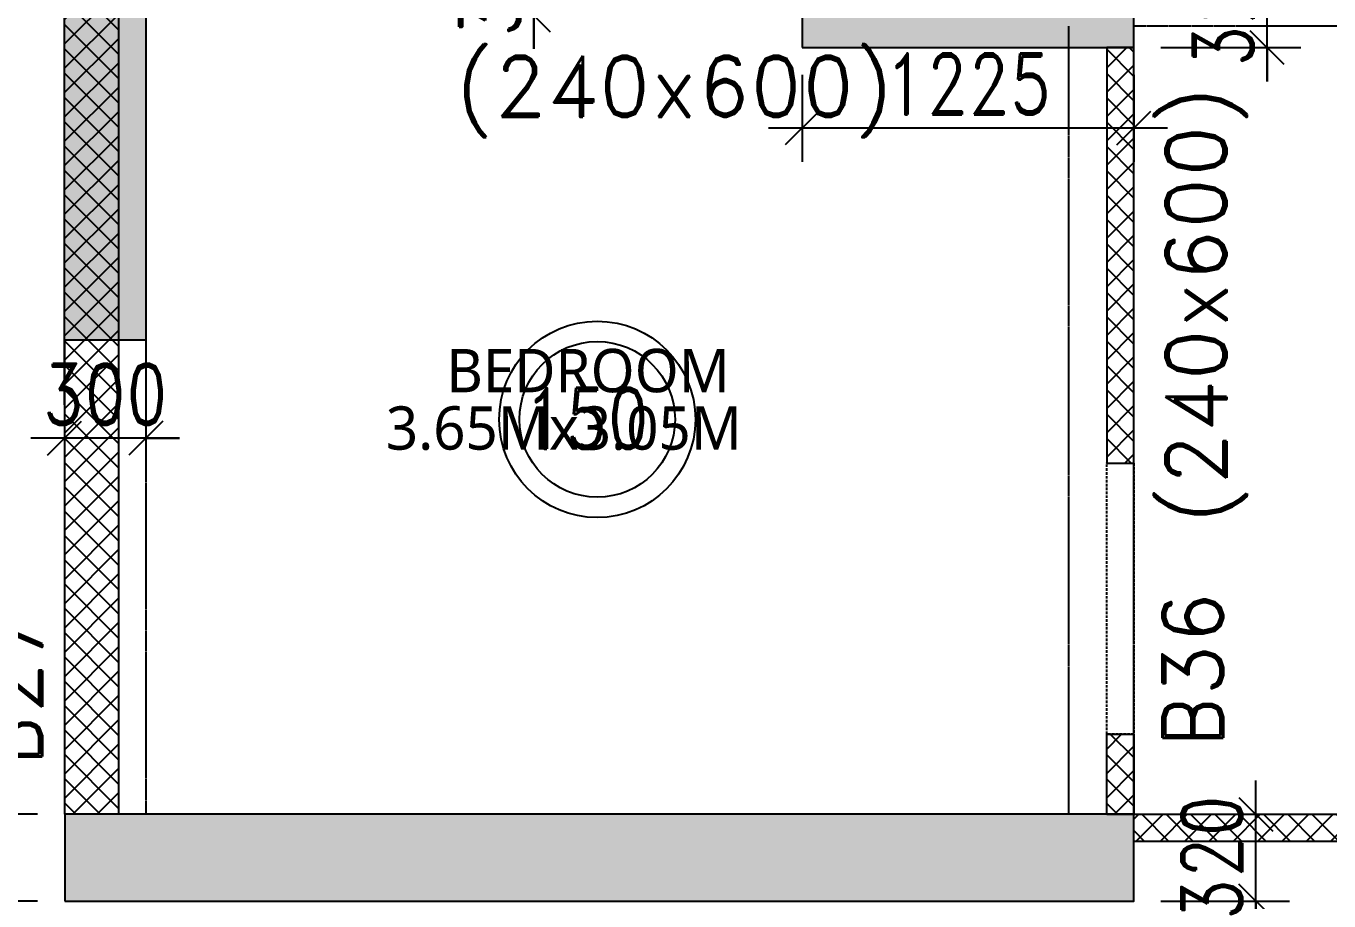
# Model space of a CAD drawing. Header units: millimetres. Extents: x 2061841 to 105821645, y -77612 to 48520811.
# Drawn here: x 105423517 to 105428330, y 48441357 to 48444586 of the extents above; entities that cross this region are included whole.
import ezdxf

# ---------------------------------------------------------------- set-up
doc = ezdxf.new("R2010")
doc.units = ezdxf.units.MM
doc.header["$LTSCALE"] = 10
doc.header["$MEASUREMENT"] = 0
doc.linetypes.add('$0$HIDDEN', pattern=[0.375, 0.25, -0.125])
doc.linetypes.add('HIDDEN2', pattern=[4.7625, 3.175, -1.5875])
for name, color, linetype in [('A-ANNO-LABL', 140, 'Continuous'), ('A-ELEV-HIDN', 54, 'HIDDEN2'), ('A-WALL', 3, 'Continuous'), ('A-WALL-PATT', 54, 'Continuous'), ('AS-COLS', 2, 'Continuous'), ('S-BEAM', 4, 'Continuous'), ('S-BEAMNO.', 4, 'Continuous'), ('S-OPENING', 6, 'Continuous'), ('S-slab thk.', 2, 'Continuous')]:
    doc.layers.add(name, color=color, linetype=linetype)
doc.layers.add('S-STRCOL HATCH', color=33, linetype='Continuous', lineweight=9)
doc.styles.add('200', font='romand.shx', dxfattribs={"width": 0.8, "height": 225})
doc.styles.add('Lucida SU', font='l_10646.ttf')
doc.styles.add('RD', font='romand.shx', dxfattribs={"width": 0.9, "height": 225})
doc.dimstyles.new('GR1', dxfattribs={"dimtxt": 225, "dimasz": 125, "dimexe": 125, "dimexo": 100, "dimgap": 50, "dimtad": 1, "dimdec": 0, "dimzin": 3, "dimdsep": 46, "dimtxsty": '200', "dimblk1": 'OBLIQUE', "dimblk2": 'OBLIQUE', "dimsah": 1, "dimcen": 0.0625, "dimdle": 125, "dimclrd": 3, "dimclre": 3, "dimclrt": 2, "dimadec": 0, "dimazin": 0, "dimtfac": 1, "dimtdec": 0, "dimtix": 1, "dimtmove": 0, "dimatfit": 3, "dimfxl": 1, "dimtolj": 1, "dimtzin": 0, "dimarcsym": 0})
pattern_1 = [(135, (101601549.94, 48122568.903), (-44.9012806, -44.9012806), []), (225, (101601549.94, 48122568.903), (44.9012806, -44.9012806), [])]

# ---------------------------------------------------------------- blocks, each defined once
blk = doc.blocks.new('_Oblique')
at = {"color": 0, "linetype": 'ByBlock', "lineweight": -2}
blk.add_line((-0.5, -0.5), (0.5, 0.5), dxfattribs=at)
blk = doc.blocks.new('*D775')
at = {"layer": 'AS-COLS', "color": 3, "lineweight": -2, "transparency": 16777216}
for p, q in [((102665101.4, 48542396.3), (102665101.4, 48542966.3)), ((102665101.4, 48542841.3), (102665101.4, 48542966.3)), ((102664708.9, 48542841.3), (102665226.4, 48542841.3)), ((102664708.9, 48542521.3), (102665226.4, 48542521.3)), ((102665101.4, 48542521.3), (102665101.4, 48542396.3))]:
    blk.add_line(p, q, dxfattribs=at)
at = {"layer": 'Defpoints', "color": 0, "transparency": 16777216}
for p in [(102664608.9, 48542841.3), (102665101.4, 48542841.3), (102664608.9, 48542521.3)]:
    blk.add_point(p, dxfattribs=at)
at = {"layer": 'AS-COLS', "color": 3, "linetype": 'ByBlock', "lineweight": -2, "transparency": 16777216, "xscale": 125, "yscale": 125, "zscale": 125}
for p, rotation in [((102665101.4, 48542841.3), 270), ((102665101.4, 48542521.3), 90)]:
    blk.add_blockref('_Oblique', p, dxfattribs=dict(at, rotation=rotation))
at = {"layer": 'AS-COLS', "color": 2, "transparency": 16777216, "insert": (102664938.9, 48542681.3), "char_height": 225, "attachment_point": 5, "rotation": 90, "style": '200'}
blk.add_mtext('\\A1;320', dxfattribs=at)
blk = doc.blocks.new('*D776')
at = {"layer": 'AS-COLS', "color": 3, "lineweight": -2, "transparency": 16777216}
for p, q in [((102663383.9, 48542421.3), (102663383.9, 48542099.6)), ((102664608.9, 48542421.3), (102664608.9, 48542099.6)), ((102663258.9, 48542224.6), (102664733.9, 48542224.6))]:
    blk.add_line(p, q, dxfattribs=at)
at = {"layer": 'Defpoints', "color": 0, "transparency": 16777216}
for p in [(102663383.9, 48542521.3), (102664608.9, 48542521.3), (102664608.9, 48542224.6)]:
    blk.add_point(p, dxfattribs=at)
at = {"layer": 'AS-COLS', "color": 3, "linetype": 'ByBlock', "lineweight": -2, "transparency": 16777216, "xscale": 125, "yscale": 125, "zscale": 125, "rotation": 180}
blk.add_blockref('_Oblique', (102663383.9, 48542224.6), dxfattribs=at)
at = {"layer": 'AS-COLS', "color": 3, "linetype": 'ByBlock', "lineweight": -2, "transparency": 16777216, "xscale": 125, "yscale": 125, "zscale": 125}
blk.add_blockref('_Oblique', (102664608.9, 48542224.6), dxfattribs=at)
at = {"layer": 'AS-COLS', "color": 2, "transparency": 16777216, "insert": (102663996.4, 48542387.1), "char_height": 225, "attachment_point": 5, "style": '200'}
blk.add_mtext('\\A1;1225', dxfattribs=at)
blk = doc.blocks.new('*D778')
at = {"layer": 'AS-COLS', "color": 3, "lineweight": -2, "transparency": 16777216}
for p, q in [((102662392.1, 48542516.3), (102662392.1, 48543066.3)), ((102662392.1, 48542941.3), (102662392.1, 48543066.3)), ((102662198.8, 48542941.3), (102662517.1, 48542941.3)), ((102662198.8, 48542641.3), (102662517.1, 48542641.3)), ((102662392.1, 48542641.3), (102662392.1, 48542516.3))]:
    blk.add_line(p, q, dxfattribs=at)
at = {"layer": 'Defpoints', "color": 0, "transparency": 16777216}
for p in [(102662098.8, 48542941.3), (102662392.1, 48542941.3), (102662098.8, 48542641.3)]:
    blk.add_point(p, dxfattribs=at)
at = {"layer": 'AS-COLS', "color": 3, "linetype": 'ByBlock', "lineweight": -2, "transparency": 16777216, "xscale": 125, "yscale": 125, "zscale": 125}
for p, rotation in [((102662392.1, 48542941.3), 270), ((102662392.1, 48542641.3), 90)]:
    blk.add_blockref('_Oblique', p, dxfattribs=dict(at, rotation=rotation))
at = {"layer": 'AS-COLS', "color": 2, "transparency": 16777216, "insert": (102662229.6, 48542791.3), "char_height": 225, "attachment_point": 5, "rotation": 90, "style": '200'}
blk.add_mtext('\\A1;300', dxfattribs=at)
blk = doc.blocks.new('*D779')
at = {"layer": 'AS-COLS', "color": 3, "lineweight": -2, "transparency": 16777216}
for p, q in [((102660659.3, 48541341.7), (102660659.3, 48540954.4)), ((102660959.3, 48541341.7), (102660959.3, 48540954.4)), ((102661084.3, 48541079.4), (102660534.3, 48541079.4)), ((102660659.3, 48541079.4), (102660534.3, 48541079.4)), ((102660959.3, 48541079.4), (102661084.3, 48541079.4))]:
    blk.add_line(p, q, dxfattribs=at)
at = {"layer": 'Defpoints', "color": 0, "transparency": 16777216}
for p in [(102660659.3, 48541441.7), (102660959.3, 48541441.7), (102660659.3, 48541079.4)]:
    blk.add_point(p, dxfattribs=at)
at = {"layer": 'AS-COLS', "color": 3, "linetype": 'ByBlock', "lineweight": -2, "transparency": 16777216, "xscale": 125, "yscale": 125, "zscale": 125}
blk.add_blockref('_Oblique', (102660659.3, 48541079.4), dxfattribs=at)
at = {"layer": 'AS-COLS', "color": 3, "linetype": 'ByBlock', "lineweight": -2, "transparency": 16777216, "xscale": 125, "yscale": 125, "zscale": 125, "rotation": 180}
blk.add_blockref('_Oblique', (102660959.3, 48541079.4), dxfattribs=at)
at = {"layer": 'AS-COLS', "color": 2, "transparency": 16777216, "insert": (102660809.3, 48541241.9), "char_height": 225, "attachment_point": 5, "style": '200'}
blk.add_mtext('\\A1;300', dxfattribs=at)
blk = doc.blocks.new('*D797')
at = {"layer": 'AS-COLS', "color": 3, "lineweight": -2, "transparency": 16777216}
for p, q in [((102660412.3, 48539246.3), (102660412.3, 48539816.3)), ((102660412.3, 48539691.3), (102660412.3, 48539816.3)), ((102660559.8, 48539691.3), (102660287.3, 48539691.3)), ((102660559.8, 48539371.3), (102660287.3, 48539371.3)), ((102660412.3, 48539371.3), (102660412.3, 48539246.3))]:
    blk.add_line(p, q, dxfattribs=at)
at = {"layer": 'Defpoints', "color": 0, "transparency": 16777216}
for p in [(102660412.3, 48539691.3), (102660659.8, 48539691.3), (102660659.8, 48539371.3)]:
    blk.add_point(p, dxfattribs=at)
at = {"layer": 'AS-COLS', "color": 3, "linetype": 'ByBlock', "lineweight": -2, "transparency": 16777216, "xscale": 125, "yscale": 125, "zscale": 125}
for p, rotation in [((102660412.3, 48539691.3), 270), ((102660412.3, 48539371.3), 90)]:
    blk.add_blockref('_Oblique', p, dxfattribs=dict(at, rotation=rotation))
at = {"layer": 'AS-COLS', "color": 2, "transparency": 16777216, "insert": (102660249.8, 48539531.3), "char_height": 225, "attachment_point": 5, "rotation": 90, "style": '200'}
blk.add_mtext('\\A1;320', dxfattribs=at)
blk = doc.blocks.new('*D799')
at = {"layer": 'AS-COLS', "color": 3, "lineweight": -2, "transparency": 16777216}
for p, q in [((102665059.6, 48539246.3), (102665059.6, 48539816.3)), ((102665059.6, 48539691.3), (102665059.6, 48539816.3)), ((102664708.8, 48539691.3), (102665184.6, 48539691.3)), ((102664708.8, 48539371.3), (102665184.6, 48539371.3)), ((102665059.6, 48539371.3), (102665059.6, 48539246.3))]:
    blk.add_line(p, q, dxfattribs=at)
at = {"layer": 'Defpoints', "color": 0, "transparency": 16777216}
for p in [(102664608.8, 48539691.3), (102665059.6, 48539691.3), (102664608.8, 48539371.3)]:
    blk.add_point(p, dxfattribs=at)
at = {"layer": 'AS-COLS', "color": 3, "linetype": 'ByBlock', "lineweight": -2, "transparency": 16777216, "xscale": 125, "yscale": 125, "zscale": 125}
for p, rotation in [((102665059.6, 48539691.3), 270), ((102665059.6, 48539371.3), 90)]:
    blk.add_blockref('_Oblique', p, dxfattribs=dict(at, rotation=rotation))
at = {"layer": 'AS-COLS', "color": 2, "transparency": 16777216, "insert": (102664897.1, 48539531.3), "char_height": 225, "attachment_point": 5, "rotation": 90, "style": '200'}
blk.add_mtext('\\A1;320', dxfattribs=at)
blk = doc.blocks.new('TOWER-A TYPICAL FLOOR FRAMING PLAN N')
at = {"layer": 'A-WALL-PATT'}
h = blk.add_hatch(dxfattribs=at)
h.set_pattern_fill('ANSI37', color=8, scale=20, angle=90)
h.set_pattern_definition([(135, (101607490.68, 48122568.903), (-44.9012806, -44.9012806), []), (225, (101607490.68, 48122568.903), (44.9012806, -44.9012806), [])])
h.paths.add_polyline_path([(102660658.8, 48546037.3), (102660858.8, 48546037.3), (102660858.8, 48546116.3), (102660658.8, 48546116.3)])
h.paths.add_polyline_path([(102661858.8, 48543687.2), (102662058.8, 48543687.2), (102662058.8, 48544491.3), (102664508.8, 48544491.3), (102664508.8, 48543738), (102664608.8, 48543738), (102664608.8, 48544491.3), (102664709, 48544491.3), (102664709, 48544591.3), (102664608.8, 48544591.3), (102664608.8, 48545191.3), (102664508.8, 48545191.3), (102664508.8, 48544591.3), (102663408.8, 48544591.3), (102663408.8, 48545212.2), (102663308.8, 48545212.2), (102663308.8, 48544591.3), (102660858.8, 48544591.3), (102660858.8, 48545311.5), (102660658.9, 48545311.5), (102660659.1, 48544391.3), (102661858.8, 48544391.3)])
h.paths.add_polyline_path([(102662058.8, 48543037.2), (102661858.8, 48543037.2), (102661858.8, 48542941.3), (102660659.3, 48542941.3), (102660659.8, 48539691.3), (102660859.8, 48539691.3), (102660859.3, 48542741.3), (102663383.9, 48542741.3), (102663383.9, 48542841.3), (102662058.8, 48542841.3)])
h = blk.add_hatch(dxfattribs=at)
h.set_pattern_fill('ANSI37', color=8, scale=20, angle=90)
h.set_pattern_definition(pattern_1)
h.paths.add_polyline_path([(102664608.8, 48540987.5), (102664608.8, 48542521.3), (102664508.8, 48542521.3), (102664508.8, 48540987.5), (102664608.8, 48540987.5)])
h = blk.add_hatch(dxfattribs=at)
h.set_pattern_fill('ANSI37', color=8, scale=20, angle=90)
h.set_pattern_definition(pattern_1)
h.paths.add_polyline_path([(102664508.8, 48539987.5), (102664608.8, 48539987.5), (102664608.8, 48539691.3), (102664508.8, 48539691.3), (102664508.8, 48539987.5)])
h = blk.add_hatch(dxfattribs=at)
h.set_pattern_fill('ANSI37', color=8, scale=20, angle=90)
h.set_pattern_definition(pattern_1)
h.paths.add_polyline_path([(102664608.8, 48539591.3), (102664608.8, 48539691.3), (102666803.9, 48539691.3), (102666803.9, 48539591.3), (102664608.8, 48539591.3)])
at = {"layer": 'S-STRCOL HATCH'}
h = blk.add_hatch(color=256, dxfattribs=at)
h.dxf.hatch_style = 1
h.paths.add_polyline_path([(102660959.3, 48541441.7), (102660659.3, 48541441.7), (102660659.3, 48542941.3), (102662098.8, 48542941.3), (102662098.8, 48542641.3), (102660959.3, 48542641.3), (102660959.3, 48541441.7)])
h = blk.add_hatch(color=256, dxfattribs=at)
h.dxf.hatch_style = 1
h.paths.add_polyline_path([(102663383.9, 48542521.3), (102664608.9, 48542521.3), (102664608.9, 48542842), (102663383.9, 48542842)])
h = blk.add_hatch(color=256, dxfattribs=at)
h.dxf.hatch_style = 1
h.paths.add_polyline_path([(102660659.8, 48539371.9), (102664608.8, 48539371.9), (102664608.8, 48539691.3), (102660659.8, 48539691.3)])
at = {"layer": 'A-ELEV-HIDN', "ltscale": 0.3}
blk.add_lwpolyline([(102664508.8, 48540987.5), (102664608.8, 48540987.5), (102664608.8, 48539987.5), (102664508.8, 48539987.5)], close=True, dxfattribs=at)
at = {"layer": 'A-WALL', "color": 8}
for p, q in [((102660659.8, 48539691.3, 0), (102660659.3, 48542941.3, 0)), ((102660859.8, 48539691.3, 0), (102660859.3, 48542741.3, 0)), ((102664508.8, 48539691.2, 0), (102664508.8, 48539987.5, 0)), ((102664608.8, 48539691.2, 0), (102664608.8, 48539987.5, 0)), ((102660859.8, 48539691.3, 0), (102660659.8, 48539691.3, 0)), ((102664608.8, 48539691.2, 0), (102664508.8, 48539691.2, 0))]:
    blk.add_line(p, q, dxfattribs=at)
blk.add_lwpolyline([(102664608.8, 48540987.5), (102664608.8, 48542521.3), (102664508.8, 48542521.3), (102664508.8, 48540987.5)], close=True, dxfattribs=at)
at = {"layer": 'A-WALL', "color": 8, "elevation": 0}
for points in [[(102664508.8, 48539987.5), (102664608.8, 48539987.5), (102664608.8, 48539691.3), (102664508.8, 48539691.3)], [(102664608.8, 48539591.3), (102664608.8, 48539691.3), (102666803.9, 48539691.3), (102666803.9, 48539591.3)]]:
    blk.add_lwpolyline(points, close=True, dxfattribs=at)
at = {"layer": 'AS-COLS', "color": 1, "elevation": 0}
for points in [[(102660959.3, 48541441.7), (102660659.3, 48541441.7), (102660659.3, 48542941.3), (102662098.8, 48542941.3), (102662098.8, 48542641.3), (102660959.3, 48542641.3)], [(102660659.8, 48539371.3), (102664608.8, 48539371.3), (102664608.8, 48539691.3), (102660659.8, 48539691.3)]]:
    blk.add_lwpolyline(points, close=True, dxfattribs=at)
at = {"layer": 'AS-COLS', "color": 1}
blk.add_lwpolyline([(102663383.9, 48542521.3), (102664608.9, 48542521.3), (102664608.9, 48542841.3), (102663383.9, 48542841.3)], close=True, dxfattribs=at)
at = {"layer": 'S-BEAM', "linetype": '$0$HIDDEN'}
for p, q in [((102664368.6, 48539691.3), (102664368.6, 48542600.3)), ((102664608.6, 48539691.3), (102664608.6, 48542600.3)), ((102668453.9, 48542600.3), (102664608.6, 48542600.3)), ((102660959.3, 48541441.7, 0), (102660959.3, 48539691.3, 0))]:
    blk.add_line(p, q, dxfattribs=at)
at = {"layer": 'S-BEAM'}
blk.add_line((102660659.3, 48541441.7, 0), (102660659.3, 48539691.3, 0), dxfattribs=at)
at = {"layer": 'S-slab thk.'}
for radius in [362.3, 287.3]:
    blk.add_circle((102662627, 48541149.1, 0), radius, dxfattribs=at)
at = {"layer": 'A-ANNO-LABL', "color": 252, "style": 'Lucida SU'}
for s, p in [('BEDROOM', (102662069.3, 48541249.2, 207.4)), ('3.65Mx3.05M', (102661846.2, 48541037.3, 207.4))]:
    blk.add_text(s, height=160, dxfattribs=at).set_placement(p)
at = {"layer": 'S-BEAMNO.', "color": 2, "style": 'RD'}
for rotation, p in [(0.0003, (102662111, 48542265.6, 0)), (90.0003, (102664951.1, 48540770, 0))]:
    blk.add_text('(240x600)', height=225, rotation=rotation, dxfattribs=at).set_placement(p)
at = {"layer": 'S-BEAMNO.', "color": 4, "style": 'RD'}
for s, p in [('B36', (102664939.5, 48539934.6)), ('B27', (102660576.3, 48539865.7, 0))]:
    blk.add_text(s, height=225, rotation=90.0003, dxfattribs=at).set_placement(p)
at = {"layer": 'S-slab thk.', "style": 'RD', "width": 0.8}
blk.add_text('150', height=225, rotation=0.0003, dxfattribs=at).set_placement((102662355.6, 48541040.3, 0))
at = {"layer": 'AS-COLS', "color": 6}
for base, p1, p2, picture, middle in [((102662392.1, 48542941.3, 0), (102662098.8, 48542641.3, 0), (102662098.8, 48542941.3, 0), '*D778', (102662229.6, 48542791.3, 0)), ((102665101.4, 48542841.3), (102664608.9, 48542521.3), (102664608.9, 48542841.3), '*D775', (102664938.9, 48542681.3)), ((102660412.3, 48539691.3, 0), (102660659.8, 48539371.3, 0), (102660659.8, 48539691.3, 0), '*D797', (102660249.8, 48539531.3, 0)), ((102665059.6, 48539691.3, 0), (102664608.8, 48539371.3, 0), (102664608.8, 48539691.3, 0), '*D799', (102664897.1, 48539531.3, 0))]:
    dim = blk.add_linear_dim(base=base, p1=p1, p2=p2, angle=90, dimstyle='GR1', dxfattribs=at)
    dim.commit()
    dim.dimension.update_dxf_attribs({"geometry": picture, "text_midpoint": middle})
for base, p1, p2, picture, middle in [((102664608.9, 48542224.6), (102663383.9, 48542521.3), (102664608.9, 48542521.3), '*D776', (102663996.4, 48542387.1)), ((102660659.3, 48541079.4, 0), (102660959.3, 48541441.7, 0), (102660659.3, 48541441.7, 0), '*D779', (102660809.3, 48541241.9, 0))]:
    dim = blk.add_linear_dim(base=base, p1=p1, p2=p2, dimstyle='GR1', dxfattribs=at)
    dim.commit()
    dim.dimension.update_dxf_attribs({"geometry": picture, "text_midpoint": middle})

msp = doc.modelspace()

# ---------------------------------------------------------------- block references
at = {"layer": 'S-OPENING'}
msp.add_blockref('TOWER-A TYPICAL FLOOR FRAMING PLAN N', (2763000.3, -98014.7), dxfattribs=at)

doc.saveas('drawing.dxf')
